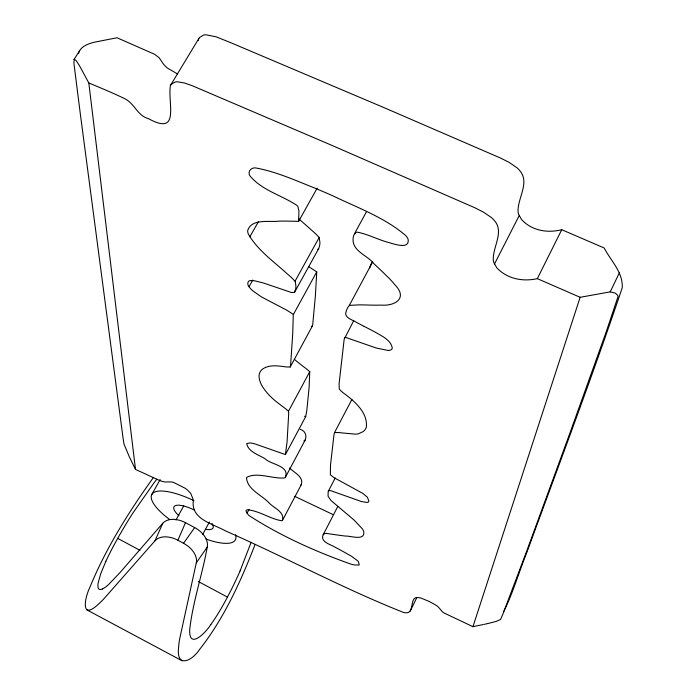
<?xml version="1.0" encoding="UTF-8"?>
<svg xmlns="http://www.w3.org/2000/svg" width="696" height="696" viewBox="0 0 696 696"><rect width="100%" height="100%" fill="white"/><g stroke="black" fill="none" stroke-linecap="round" stroke-linejoin="round"><path stroke-width="1.04" d="M337.873 506.305L323.144 534.806C320.16 541.74 329.669 544.159 333.958 546.595A189.982 57.672 27.4 0 1 341.223 550.466L351.611 556.322L357.361 560.567A9.622 3.158 27.1 0 1 358.475 561.829L359.232 564.821A4.733 1.557 27 0 1 358.858 565.074L354.786 564.969A27.849 9.187 27.2 0 1 351.289 564.247C315.758 551.693 280.758 536.042 249.037 515.571A6.542 2.131 28.1 0 1 248.15 514.727L246.132 511.473L246.175 510.333L247.228 509.794C259.443 510.742 269.909 518.92 281.845 520.782L282.498 520.338C284.908 511.847 273.615 507.941 269.065 502.903C261.766 495.021 247.176 489.627 246.488 477.526C256.754 471.383 273.476 479.422 284.995 477.856C290.919 466.076 270.857 464.502 265.585 459.151C259.312 454.862 248.159 452.061 246.732 443.57L250.099 442.917A21.75 7.647 28.3 0 1 254.753 443.83L285.412 454.566L287.083 441.743L288.692 413.659L288.501 411.205L285.29 408.517A86.539 31.285 28.7 0 0 281.575 405.742L275.938 401.392A47.258 18.079 28.2 0 1 268.004 393.875C263.627 388.82 259.156 382.948 259.051 375.988A57.768 22.159 28.1 0 1 262.427 369.176C268.082 365.061 275.581 365.557 282.158 366.383A67.434 26.892 29.2 0 0 286.935 366.975L290.249 366.983L290.615 364.904L292.746 333.367L293.286 314.348L286.769 310.172L261.574 296.992L252.404 290.51A15.434 6.412 29.3 0 1 249.734 287.605C246.601 284.977 247.089 279.444 252.117 280.636A22.22 9.205 29.3 0 1 254.771 280.836L263.436 282.994L291.493 292.52L294.504 292.355L295.713 288.823A98.301 41.203 30.2 0 0 295.904 286.178L295.313 281.61L292.259 278.296A84.973 35.052 29.6 0 0 287.117 273.754C273.598 261.383 257.729 250.351 248.429 234.213A25.23 11.005 29.7 0 1 247.645 230.689C251.5 218.083 269.509 222.511 279.54 221.102A487.8 189.103 25 0 1 294.547 221.25L298.627 221.371L298.941 210.992L297.818 206.294A5.072 2.305 29.7 0 0 296.696 205.25C281.367 195.08 261.818 190.399 249.82 175.714A7.004 3.193 30.4 0 1 249.272 174.609C247.906 170.111 252.744 166.709 256.972 168.18C276.869 171.964 295.522 180.464 314.261 187.868A451.434 173.661 28 0 1 332.644 195.741C357.544 207.747 384.644 217.456 405.838 235.64A14.251 6.629 28.2 0 1 408.108 239.276C409.9 250.073 393.466 243.739 388.133 242.373C377.841 239.528 368.236 234.387 357.761 232.246A6.229 2.854 28.6 0 0 355.917 232.455L353.803 235.205A70.714 32.39 27.7 0 0 353.037 239.572C352.881 251.674 368.01 255.536 374.196 264.019A291.641 116.945 30 0 1 382.147 271.466L388.933 278.13A65.981 28.823 28.5 0 1 394.902 284.812C408.256 298.297 394.789 306.197 381.277 305.109A319.438 150.275 31.7 0 1 368.645 305.057L366.992 305.005A238.98 95.944 25.9 0 0 359.066 304.874L349.54 305.379L347.756 307.493A100.685 42.995 26.9 0 0 346.373 310.912C342.937 317.907 353.09 319.777 357.065 322.709A232.142 108.95 28.1 0 0 364.147 326.38M198.273 40.429L198.638 39.02A18.113 8.935 32.3 0 1 199.491 37.567L203.519 35.078A16.417 8.108 32.3 0 1 205.981 34.8L216.004 36.775L230.211 42.465L384.557 107.871L500.467 158.018L509.037 162.333L516.867 167.675A17.765 9.118 27 0 1 519.494 170.303C530.491 182.543 517.145 198.273 518.102 212.141A21.428 10.727 26.2 0 0 518.607 214.194L521.417 219.353A11.658 5.812 26.3 0 0 522.644 220.684C532.91 230.941 548.039 233.204 561.75 229.706L604.18 247.985C610.314 259.93 621.467 270.596 622.233 284.655A28.91 10.388 66.6 0 1 622.224 287.822C592.218 376.666 559.001 464.432 526.82 552.52C518.998 571.86 512.613 594.106 503.565 611.81M78.526 53.644C79.918 46.78 87.548 44.048 93.499 42.413A18.322 10.37 -10.7 0 1 94.369 42.195L117.015 37.767L154.616 54.288L159.062 57.664L163.743 64.502L167.127 67.895L177.654 74.046M285.438 477.221L305.213 439.985C307.093 435.4 305.092 430.72 300.185 429.249M153.277 477.691C128.638 512.134 105.818 548.378 89.723 587.676C84.259 598.969 80.797 620.867 98.597 604.006A129.247 17.748 -58.3 0 0 103.634 599.108L154.99 540.783A20.48 13.572 29.2 0 1 177.898 540.226L185.484 522.67L194.671 527.585A20.306 13.581 29.1 0 1 207.243 547.108L196.289 562.864L179.498 639.676A129.212 22.933 -65.3 0 0 178.654 646.81C175.818 667.847 191.087 662.061 199.413 649.681C223.973 618.509 240.572 581.821 254.875 545.02M207.225 547.1C202.353 574.765 192.827 601.64 189.704 629.602C188.79 650.89 206.686 631.472 210.818 624.503M369.741 267.786L369.95 267.003A99.719 44.796 26.9 0 1 371.42 263.445L372.238 262.114M290.249 366.983L312.652 325.441L315.366 296.122L316.75 271.875L308.928 266.812M135.511 469.426L88.818 82.937L79.527 65.798A18.748 3.062 68.1 0 0 79.179 65.189L76.021 60.422L74.185 59.308L73.907 63.249L80.336 114.022L122.914 437.036L123.992 444.048L129.082 456.237A25.709 3.088 66.5 0 0 129.56 457.255L135.511 469.426L160.402 480.84L164.752 481.98A29.241 9.422 29.2 0 0 167.275 481.884L171.738 481.971A9.892 3.167 28.8 0 1 173.869 482.563L184.927 488.14A12.163 3.898 28.8 0 1 187.415 489.975L190.704 493.403L192.74 498.275A91.62 28.91 29.4 0 1 193.262 501.303C191.156 519.381 213.437 524.062 225.521 530.909C285.247 557.192 342.963 588.451 403.567 612.463A11.458 3.654 26.5 0 0 405.577 612.75C415.512 613.994 408.387 594.889 419.253 597.751A9.735 3.167 26.3 0 1 421.402 598.238L429.406 601.527L436.322 605.416A11.458 3.724 26.2 0 1 438.35 607.016L442.056 611.384A6.073 1.975 26.1 0 0 444.022 612.958L472.941 626.687L580.142 297.296L610.209 291.868L615.316 293.12L617.526 295.113A30.267 12.145 -16.8 0 1 618.031 296.566L605.99 332.488L569.05 435.478L526.959 550.44L502.956 613.985L500.555 619.414L496.239 621.406L487.678 623.59M251.134 542.288L240.059 570.99M282.498 520.338L301.307 484.651C303.969 476.786 294.051 472.619 289.623 468.06M353.707 320.691L344.155 339.335L339.091 383.809L339.274 389.055L341.257 391.23A40.968 16.365 27.6 0 0 345.773 394.736C355.769 402.349 367.836 413.241 366.348 427.04A54.21 20.784 28 0 1 363.103 431.633L358.196 433.852A29.232 11.162 27.8 0 1 355.891 434.173L342.101 432.938A55.654 20.593 27.2 0 0 338.195 432.52L334.498 432.599L334.01 434.556L330.487 465.189L330.365 474.811L334.045 477.665L362.781 493.377L367.358 497.196L368.897 501.059L368.401 502.051L367.062 502.468L361.337 501.503L330.417 490.558L328.904 490.68L328.181 491.585L328.06 496.239L331.035 500.537L354.264 520.234L362.311 528.795A25.961 8.848 27.3 0 1 363.764 531.77C365.122 541.331 350.184 535.615 345.225 536.05A408.134 154.286 30.4 0 1 336.82 534.919L326.154 533.397A12.206 4.063 27.3 0 0 324.649 533.597L323.144 534.806M154.99 540.783L162.742 523.314A20.306 13.555 29.2 0 1 185.475 522.687M105.87 561.289L100.703 573.774L98.179 582.865A96.205 13.233 -58.3 0 0 102.547 588.903M610.209 291.868L619.405 272.771M410.109 611.279L416.686 597.89M88.818 82.937C100.946 88.079 113.178 93.029 125.01 98.823C134.493 103.539 137.486 115.762 148.518 118.677C180.316 136.181 167.701 103.895 170.346 85.765A18.314 8.596 32 0 1 171.172 84.373L175.14 82.032A16.6 7.795 32.1 0 1 177.593 81.806L184.536 83.024L192.157 85.678L331.244 145.099L474.611 207.66L483.276 212.028L491.211 217.387A17.965 8.778 27.1 0 1 493.89 220.006C505.052 231.664 492.202 247.193 493.325 260.669A21.663 10.318 26.3 0 0 493.864 262.67L496.779 267.751A11.78 5.594 26.4 0 0 498.032 269.065C508.445 279.174 523.462 281.784 537.329 278.644L561.75 229.706M494.465 264.062L519.181 215.612M328.347 491.193L335.22 477.995M334.498 432.599L351.932 399.426M247.028 513.222L249.055 509.42M285.438 454.558L305.718 416.556M349.27 305.483L372.473 262.279M288.501 411.205L309.746 371.707L306.588 369.002A85.834 32.695 28.7 0 0 302.917 366.218L297.357 361.85A46.849 18.879 28.2 0 1 294.887 359.693M202.754 534.319L209.435 522M354.708 233.343L366.566 211.567M175.975 519.999L183.761 505.818M293.364 314.54L316.75 271.875M295.078 281.158L319.203 237.432L315.897 234.03A86.817 37.645 29.7 0 0 311.39 229.976L298.61 218.666M294.504 292.355L318.916 248.202L319.673 245.323A97.37 42.943 30.4 0 0 319.925 242.591L319.203 237.432M298.627 221.371L317.176 188.137M151.719 494.682L160.141 479.561M249.072 286.648L252.796 280.027M249.812 236.857L258.329 221.85M170.572 85.234L198.873 38.471M73.976 59.595L79.701 50.53M305.213 439.985L303.874 440.994M196.298 562.873A20.48 13.537 29.2 0 0 183.561 543.289L194.671 527.585M162.742 523.314L119.869 572.73L108.55 584.562A88.644 12.206 -58.4 0 1 105.235 587.302L102.512 588.955M344.503 337.908L344.955 337.612A3.367 1.392 28.1 0 1 345.999 337.517L376.197 347.991L388.02 350.453A13.746 5.777 27.7 0 0 390.395 350.045L391.143 349.688A12.789 5.377 27.7 0 0 392.292 348.017C390.821 339.848 381.756 336.029 375.231 332.175A173.878 68.156 27.9 0 0 364.147 326.389M300.646 485.112L301.307 484.651M318.385 248.985L317.759 249.307M312.478 326.024L311.573 326.163M487.217 623.686L484.103 624.364M483.189 624.556L472.941 626.687M304.5 416.269L305.692 416.565L306.875 410.075L309.128 387.133L309.746 371.707M537.329 278.644L580.142 297.296M332.871 514.501L294.643 496.3M177.889 540.235L183.57 543.272M105.844 561.324A69.435 9.492 -58.4 0 1 117.702 538.391L139.983 550.327M198.308 581.508L227.462 597.098M86.678 609.783L182.282 660.895M235.5 534.754A47.537 14.868 28.5 0 1 206.094 539.087M169.328 519.286A47.537 14.868 28.5 0 1 153.242 492.855A47.537 14.868 28.5 0 1 194.001 500.702M211.906 523.366A22.185 6.934 28.5 0 1 205.59 529.334M178.942 515.736A22.185 6.934 28.5 0 1 175.583 505.574A22.185 6.934 28.5 0 1 194.419 510.081M117.702 538.391A69.417 9.483 -58.4 0 1 132.571 513.509L154.016 482.824A96.953 13.389 -58.5 0 1 156.817 479.231M240.068 570.981A69.391 12.258 -65.1 0 1 227.462 597.072A68.208 12.041 -65.1 0 1 210.801 624.564"/></g></svg>
